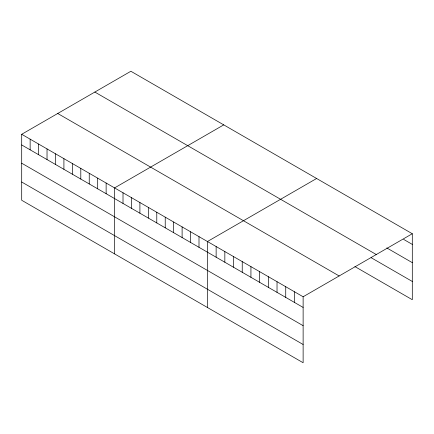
<?xml version="1.0" encoding="UTF-8"?>
<svg xmlns="http://www.w3.org/2000/svg" width="434" height="434" viewBox="0 0 434 434"><rect width="100%" height="100%" fill="white"/><g stroke="black" fill="none" stroke-linecap="round" stroke-linejoin="round"><path stroke-width="0.65" d="M21.7 134.285L303.127 296.764L303.127 362.743L21.7 200.264L21.7 134.285L130.873 71.257L412.3 233.736L412.3 299.715L354.887 266.568M223.743 124.873L114.571 187.906L114.571 253.885M316.614 178.493L207.441 241.521L207.441 307.5M303.127 296.764L412.3 233.736M403.604 239.378L412.3 244.396M386.786 247.922L412.3 262.651M94.845 92.057L376.273 254.536M371.124 257.688L412.3 281.46M57.727 113.486L339.155 275.964M21.7 144.951L303.127 307.429M21.7 163.206L303.127 325.684M21.7 182.009L303.127 344.493M294.426 291.746L294.426 302.406M285.729 286.722L285.729 297.382M277.028 281.699L277.028 292.364M268.331 276.675L268.331 287.341M259.635 271.657L259.635 282.317M250.933 266.633L250.933 277.293M242.237 261.61L242.237 272.275M233.535 256.592L233.535 267.252M224.839 251.568L224.839 262.228M216.137 246.545L216.137 257.21M199 236.649L199 247.309M190.553 231.772L190.553 242.438M182.112 226.901L182.112 237.561M173.671 222.024L173.671 232.689M165.229 217.152L165.229 227.812M156.782 212.275L156.782 222.94M148.341 207.403L148.341 218.063M139.9 202.526L139.9 213.192M131.459 197.654L131.459 208.315M123.012 192.777L123.012 203.443M106.129 183.029L106.129 193.694M97.683 178.157L97.683 188.817M89.241 173.28L89.241 183.945M80.8 168.408L80.8 179.068M72.359 163.531L72.359 174.197M63.912 158.66L63.912 169.32M55.471 153.782L55.471 164.448M47.029 148.911L47.029 159.571M38.588 144.034L38.588 154.699M30.141 139.162L30.141 149.822"/></g></svg>
